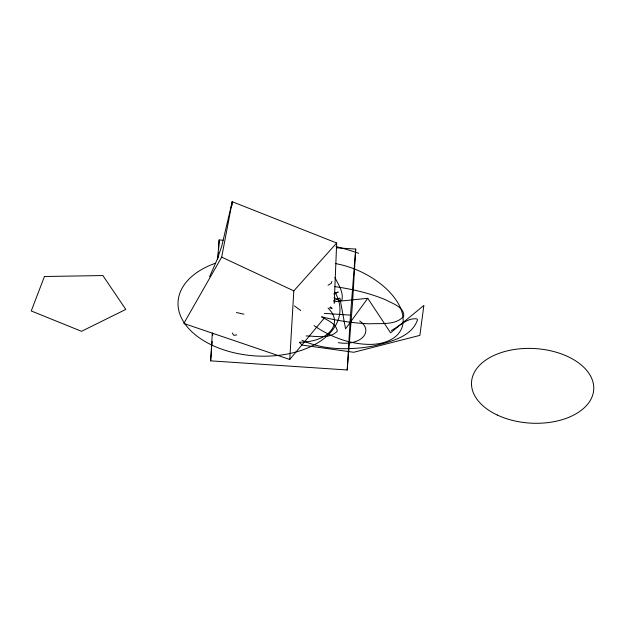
<?xml version="1.0" encoding="UTF-8"?>
<svg xmlns="http://www.w3.org/2000/svg" width="625" height="625" viewBox="0 0 625 625"><rect width="100%" height="100%" fill="white"/><g stroke="black" fill="none" stroke-linecap="round" stroke-linejoin="round"><path stroke-width="0.94" d="M334.227 303.477L336.672 243.008L232.242 201.703L221.719 246.281L216.961 260L209.609 276.727M336.352 247.789L355.719 249.086L352.461 303.938L347.211 369.984L210.656 360.852L212.312 332.945M218.141 257.273L218.43 252.461M218.602 249.57L219.172 239.953L223.047 240.211M232.016 205.57L232.242 201.703L221.68 257.125L183.805 323.477L289.75 359.484L324.109 318.312M289.75 359.484L293.82 290.875L336.672 243.008M347.211 369.984L350.469 315.133L355.719 249.086M217.625 259.375L219.172 239.953M210.656 360.852L211.586 349.195M211.82 346.281L212.203 341.43M212.664 335.602L212.82 333.656M331.844 281.469L331.375 283.273L328.023 285.273M299.453 342.391L302.141 345.078L353.727 352.281L419.875 335.375L423.875 305.422L390.594 332.82L367.742 298.305L345.555 328.82L339.898 298.023L333.703 300.695M391.422 330.508C399.289 326.352 407.523 317.367 417.008 318.945L417.492 319.82C411.773 337.016 390.125 341.781 374.414 345.766A102.391 62.477 3.4 0 1 363.156 347.594C342.656 349.969 320.984 349.023 301.977 340.273M334.07 293.812L338.203 292.039L334.016 293.984M236.781 334.891L233.898 335.383L232.258 333.016M333.938 301.758L367.742 298.305M324.32 313.383L350.469 315.133M306.102 335.938C316.125 336.062 329.75 339.242 337.305 331.211C336.453 323.594 327.5 320.336 321.672 316.922M334.555 286.586C352.016 289.062 369.391 293.023 385.703 299.828C392.219 303.516 404.57 307.008 403.727 316.32C395.664 325.531 380.969 323.125 369.922 323.805C353.672 323.234 337.5 320.781 321.734 316.844M335.367 263.562C353.727 266.867 371.18 275.32 385.164 287.688C395.68 297.344 406.18 311.469 402.359 326.555C398.086 339.906 382.555 344.422 369.93 344.398C349.93 344.312 330.391 336.969 314.086 325.633M236.461 312.508L243.922 314.195M335.961 246.516L345.344 249.078A237.539 144.938 3.4 0 1 355.672 252.273L358.648 253.258M329.344 307.797L332.141 308.516A39.977 24.391 3.4 0 0 330.484 306.891M221.68 257.125L293.82 290.875M334.023 297.406L338.789 300.297L340.75 300.68L341.969 299.961C343.68 292.039 338.305 284.398 334.898 277.578M300.75 310.461L298.578 308.938A201.969 123.234 3.4 0 1 294.477 305.906M328.047 308.148A36.711 22.398 3.4 0 1 330.742 330.844A36.711 22.398 3.4 0 1 299.844 342.195M359.664 320.938A22.141 13.508 3.4 0 1 362.859 337.211A22.141 13.508 3.4 0 1 338.336 342.633M334.938 292.273A81.055 49.453 3.4 0 1 292.375 352.945A81.055 49.453 3.4 0 1 187.797 327.523A81.055 49.453 3.4 0 1 215.438 263.234M44.438 276.508L31.25 310.961L81.531 331.305L125.789 309.422L102.867 275.555L44.438 276.508M497.234 415.008A61.203 37.344 3.4 0 0 593.5 391.617A61.203 37.344 3.4 0 0 507.156 350.906A61.203 37.344 3.4 0 0 497.234 415.008"/></g></svg>
